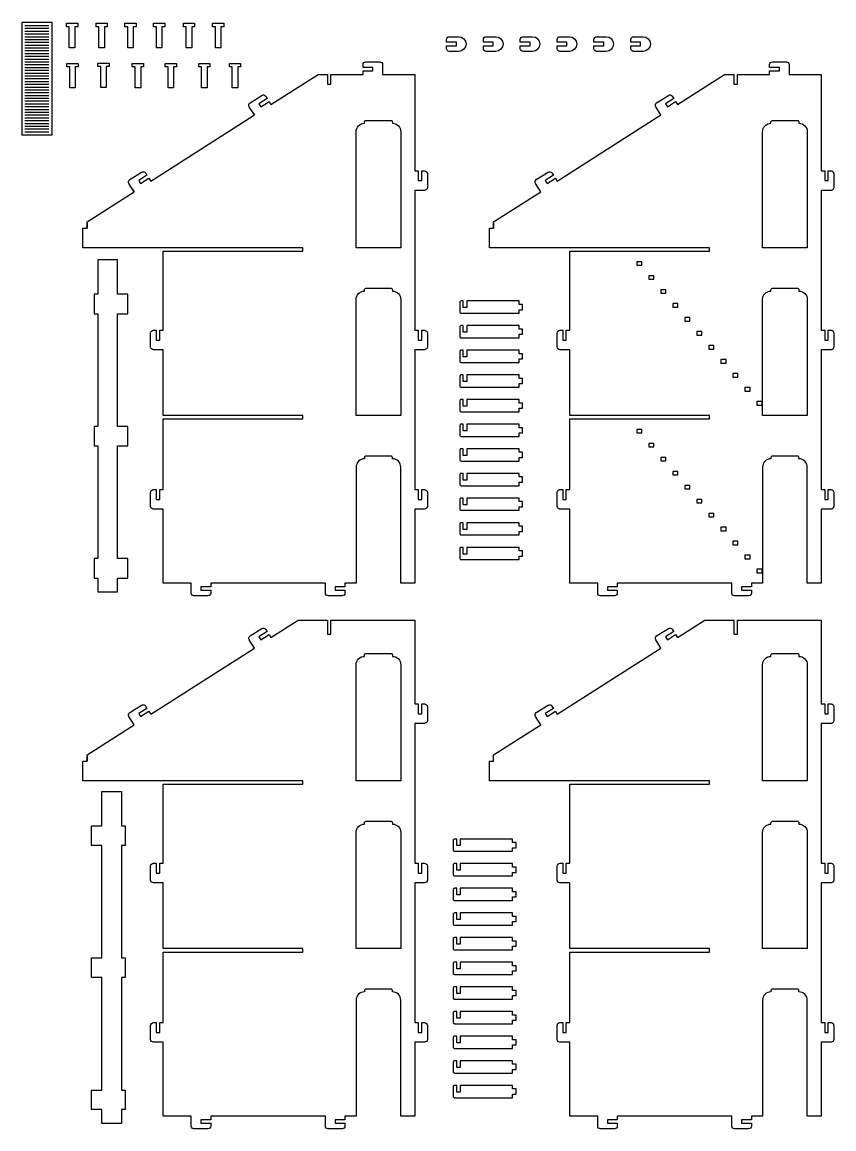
# Model space of a CAD drawing. Extents: x 9656 to 9770, y 1091 to 1154.
# Drawn here: x 9741.37 to 9770.41, y 1113.88 to 1153.47 of the extents above; entities that cross this region are included whole.
import ezdxf

# ---------------------------------------------------------------- set-up
doc = ezdxf.new("R2010")
doc.units = 0
doc.header["$MEASUREMENT"] = 0
doc.layers.add('LAYER_1', color=18, linetype='CONTINUOUS')

msp = doc.modelspace()

# ---------------------------------------------------------------- linework, layer by layer
at = {"layer": 'LAYER_1'}
for points in [[(9741.368, 1153.467), (9742.428, 1153.467), (9742.428, 1149.427), (9741.368, 1149.427)], [(9743.257, 1153.301), (9743.257, 1152.551), (9743.057, 1152.551), (9743.057, 1153.301), (9742.957, 1153.301), (9742.957, 1153.426), (9743.357, 1153.426), (9743.357, 1153.301)], [(9744.312, 1153.301), (9744.312, 1152.551), (9744.112, 1152.551), (9744.112, 1153.301), (9744.012, 1153.301), (9744.012, 1153.426), (9744.412, 1153.426), (9744.412, 1153.301)], [(9745.347, 1153.301), (9745.347, 1152.551), (9745.147, 1152.551), (9745.147, 1153.301), (9745.047, 1153.301), (9745.047, 1153.426), (9745.447, 1153.426), (9745.447, 1153.301)], [(9746.372, 1153.301), (9746.372, 1152.551), (9746.172, 1152.551), (9746.172, 1153.301), (9746.072, 1153.301), (9746.072, 1153.426), (9746.472, 1153.426), (9746.472, 1153.301)], [(9747.437, 1153.301), (9747.437, 1152.551), (9747.237, 1152.551), (9747.237, 1153.301), (9747.137, 1153.301), (9747.137, 1153.426), (9747.537, 1153.426), (9747.537, 1153.301)], [(9748.482, 1153.301), (9748.482, 1152.551), (9748.282, 1152.551), (9748.282, 1153.301), (9748.182, 1153.301), (9748.182, 1153.426), (9748.582, 1153.426), (9748.582, 1153.301)], [(9743.272, 1151.868), (9743.272, 1151.118), (9743.072, 1151.118), (9743.072, 1151.868), (9742.972, 1151.868), (9742.972, 1151.993), (9743.372, 1151.993), (9743.372, 1151.868)], [(9744.379, 1151.877), (9744.379, 1151.127), (9744.179, 1151.127), (9744.179, 1151.877), (9744.079, 1151.877), (9744.079, 1152.002), (9744.479, 1152.002), (9744.479, 1151.877)], [(9745.611, 1151.868), (9745.611, 1151.118), (9745.411, 1151.118), (9745.411, 1151.868), (9745.311, 1151.868), (9745.311, 1151.993), (9745.711, 1151.993), (9745.711, 1151.868)], [(9746.79, 1151.868), (9746.79, 1151.118), (9746.59, 1151.118), (9746.59, 1151.868), (9746.49, 1151.868), (9746.49, 1151.993), (9746.89, 1151.993), (9746.89, 1151.868)], [(9747.986, 1151.868), (9747.986, 1151.118), (9747.786, 1151.118), (9747.786, 1151.868), (9747.686, 1151.868), (9747.686, 1151.993), (9748.086, 1151.993), (9748.086, 1151.868)], [(9749.084, 1151.868), (9749.084, 1151.118), (9748.884, 1151.118), (9748.884, 1151.868), (9748.784, 1151.868), (9748.784, 1151.993), (9749.184, 1151.993), (9749.184, 1151.868)], [(9744.075, 1143.735), (9743.95, 1143.735), (9743.95, 1143.035), (9744.075, 1143.035), (9744.075, 1139.01), (9743.95, 1139.01), (9743.95, 1138.31), (9744.075, 1138.31), (9744.075, 1134.285), (9743.95, 1134.285), (9743.95, 1133.585), (9744.075, 1133.585), (9744.075, 1133.085), (9744.775, 1133.085), (9744.775, 1133.585), (9745.15, 1133.585), (9745.15, 1134.285), (9744.775, 1134.285), (9744.775, 1138.31), (9745.15, 1138.31), (9745.15, 1139.01), (9744.775, 1139.01), (9744.775, 1143.035), (9745.15, 1143.035), (9745.15, 1143.735), (9744.775, 1143.735), (9744.775, 1144.96), (9744.075, 1144.96)], [(9763.358, 1144.773), (9763.545, 1144.773), (9763.545, 1144.898), (9763.358, 1144.898)], [(9763.788, 1144.273), (9763.974, 1144.273), (9763.974, 1144.398), (9763.788, 1144.398)], [(9764.217, 1143.773), (9764.404, 1143.773), (9764.404, 1143.898), (9764.217, 1143.898)], [(9764.647, 1143.273), (9764.834, 1143.273), (9764.834, 1143.398), (9764.647, 1143.398)], [(9765.076, 1142.773), (9765.263, 1142.773), (9765.263, 1142.898), (9765.076, 1142.898)], [(9765.506, 1142.273), (9765.693, 1142.273), (9765.693, 1142.398), (9765.506, 1142.398)], [(9765.935, 1141.773), (9766.122, 1141.773), (9766.122, 1141.898), (9765.935, 1141.898)], [(9766.365, 1141.273), (9766.552, 1141.273), (9766.552, 1141.398), (9766.365, 1141.398)], [(9766.795, 1140.773), (9766.981, 1140.773), (9766.981, 1140.898), (9766.795, 1140.898)], [(9767.224, 1140.273), (9767.411, 1140.273), (9767.411, 1140.398), (9767.224, 1140.398)], [(9767.654, 1139.773), (9767.84, 1139.773), (9767.84, 1139.898), (9767.654, 1139.898)], [(9763.358, 1138.773), (9763.545, 1138.773), (9763.545, 1138.898), (9763.358, 1138.898)], [(9763.788, 1138.273), (9763.974, 1138.273), (9763.974, 1138.398), (9763.788, 1138.398)], [(9764.217, 1137.773), (9764.404, 1137.773), (9764.404, 1137.898), (9764.217, 1137.898)], [(9764.647, 1137.273), (9764.834, 1137.273), (9764.834, 1137.398), (9764.647, 1137.398)], [(9765.076, 1136.773), (9765.263, 1136.773), (9765.263, 1136.898), (9765.076, 1136.898)], [(9765.506, 1136.273), (9765.693, 1136.273), (9765.693, 1136.398), (9765.506, 1136.398)], [(9765.935, 1135.773), (9766.122, 1135.773), (9766.122, 1135.898), (9765.935, 1135.898)], [(9766.365, 1135.273), (9766.552, 1135.273), (9766.552, 1135.398), (9766.365, 1135.398)], [(9766.795, 1134.773), (9766.981, 1134.773), (9766.981, 1134.898), (9766.795, 1134.898)], [(9767.224, 1134.273), (9767.411, 1134.273), (9767.411, 1134.398), (9767.224, 1134.398)], [(9767.654, 1133.773), (9767.84, 1133.773), (9767.84, 1133.898), (9767.654, 1133.898)], [(9744.926, 1124.721), (9745.051, 1124.721), (9745.051, 1124.021), (9744.926, 1124.021), (9744.926, 1119.996), (9745.051, 1119.996), (9745.051, 1119.296), (9744.926, 1119.296), (9744.926, 1115.271), (9745.051, 1115.271), (9745.051, 1114.571), (9744.926, 1114.571), (9744.926, 1114.071), (9744.226, 1114.071), (9744.226, 1114.571), (9743.851, 1114.571), (9743.851, 1115.271), (9744.226, 1115.271), (9744.226, 1119.296), (9743.851, 1119.296), (9743.851, 1119.996), (9744.226, 1119.996), (9744.226, 1124.021), (9743.851, 1124.021), (9743.851, 1124.721), (9744.226, 1124.721), (9744.226, 1125.946), (9744.926, 1125.946)]]:
    msp.add_lwpolyline(points, close=True, dxfattribs=at)
for points in [[(9741.468, 1153.347), (9742.328, 1153.347)], [(9741.468, 1153.247), (9742.328, 1153.247)], [(9741.468, 1153.147), (9742.328, 1153.147)], [(9741.468, 1153.047), (9742.328, 1153.047)], [(9741.468, 1152.947), (9742.328, 1152.947)], [(9741.468, 1152.847), (9742.328, 1152.847)], [(9741.468, 1152.747), (9742.328, 1152.747)], [(9741.468, 1152.647), (9742.328, 1152.647)], [(9741.468, 1152.547), (9742.328, 1152.547)], [(9741.468, 1152.447), (9742.328, 1152.447)], [(9741.468, 1152.347), (9742.328, 1152.347)], [(9741.468, 1152.247), (9742.328, 1152.247)], [(9741.468, 1152.147), (9742.328, 1152.147)], [(9741.468, 1152.047), (9742.328, 1152.047)], [(9741.468, 1151.947), (9742.328, 1151.947)], [(9741.468, 1151.847), (9742.328, 1151.847)], [(9741.468, 1151.747), (9742.328, 1151.747)], [(9741.468, 1151.647), (9742.328, 1151.647)], [(9741.468, 1151.547), (9742.328, 1151.547)], [(9741.468, 1151.447), (9742.328, 1151.447)], [(9741.468, 1151.347), (9742.328, 1151.347)], [(9741.468, 1151.247), (9742.328, 1151.247)], [(9741.468, 1151.147), (9742.328, 1151.147)], [(9741.468, 1151.047), (9742.328, 1151.047)], [(9741.468, 1150.947), (9742.328, 1150.947)], [(9741.468, 1150.847), (9742.328, 1150.847)], [(9741.468, 1150.747), (9742.328, 1150.747)], [(9741.468, 1150.647), (9742.328, 1150.647)], [(9741.468, 1150.547), (9742.328, 1150.547)], [(9741.468, 1150.447), (9742.328, 1150.447)], [(9741.468, 1150.347), (9742.328, 1150.347)], [(9750.205, 1150.628), (9750.272, 1150.522)], [(9741.468, 1150.247), (9742.328, 1150.247)], [(9741.468, 1150.147), (9742.328, 1150.147)], [(9741.468, 1150.047), (9742.328, 1150.047)], [(9741.468, 1149.947), (9742.328, 1149.947)], [(9749.615, 1150.251), (9749.682, 1150.146)], [(9741.468, 1149.847), (9742.328, 1149.847)], [(9741.468, 1149.747), (9742.328, 1149.747)], [(9741.468, 1149.647), (9742.328, 1149.647)], [(9741.468, 1149.547), (9742.328, 1149.547)], [(9745.901, 1147.883), (9745.968, 1147.777)], [(9745.311, 1147.506), (9745.378, 1147.401)], [(9755.417, 1147.448), (9755.417, 1145.811)]]:
    msp.add_lwpolyline(points, dxfattribs=at)
for points in [[(9756.555, 1152.62), (9756.905, 1152.62), (9756.905, 1152.745), (9756.555, 1152.745), (9756.555, 1152.845, -0.414214), (9756.655, 1152.945), (9756.992, 1152.945, -1), (9756.992, 1152.42), (9756.655, 1152.42, -0.414214), (9756.555, 1152.52)], [(9757.873, 1152.62), (9758.223, 1152.62), (9758.223, 1152.745), (9757.873, 1152.745), (9757.873, 1152.845, -0.414214), (9757.973, 1152.945), (9758.311, 1152.945, -1), (9758.311, 1152.42), (9757.973, 1152.42, -0.414214), (9757.873, 1152.52)], [(9759.192, 1152.62), (9759.542, 1152.62), (9759.542, 1152.745), (9759.192, 1152.745), (9759.192, 1152.845, -0.414214), (9759.292, 1152.945), (9759.629, 1152.945, -1), (9759.629, 1152.42), (9759.292, 1152.42, -0.414214), (9759.192, 1152.52)], [(9760.51, 1152.62), (9760.86, 1152.62), (9760.86, 1152.745), (9760.51, 1152.745), (9760.51, 1152.845, -0.414214), (9760.61, 1152.945), (9760.948, 1152.945, -1), (9760.948, 1152.42), (9760.61, 1152.42, -0.414214), (9760.51, 1152.52)], [(9761.829, 1152.62), (9762.179, 1152.62), (9762.179, 1152.745), (9761.829, 1152.745), (9761.829, 1152.845, -0.414214), (9761.929, 1152.945), (9762.266, 1152.945, -1), (9762.266, 1152.42), (9761.929, 1152.42, -0.414214), (9761.829, 1152.52)], [(9763.147, 1152.62), (9763.497, 1152.62), (9763.497, 1152.745), (9763.147, 1152.745), (9763.147, 1152.845, -0.414214), (9763.247, 1152.945), (9763.584, 1152.945, -1), (9763.584, 1152.42), (9763.247, 1152.42, -0.414214), (9763.147, 1152.52)], [(9743.692, 1146.275), (9743.692, 1146.098), (9743.692, 1146.325), (9745.378, 1147.401), (9745.19, 1147.696, -0.414214), (9745.22, 1147.834), (9745.642, 1148.103, -0.414214), (9745.78, 1148.072), (9745.834, 1147.988), (9745.539, 1147.8), (9745.606, 1147.694), (9745.901, 1147.883), (9745.968, 1147.777), (9749.682, 1150.146), (9749.494, 1150.441, -0.414214), (9749.524, 1150.579), (9749.946, 1150.848, -0.414214), (9750.084, 1150.817), (9750.138, 1150.733), (9749.843, 1150.545), (9749.91, 1150.439), (9750.205, 1150.628), (9750.272, 1150.522), (9751.958, 1151.598), (9752.292, 1151.598), (9752.292, 1151.248), (9752.417, 1151.248), (9752.417, 1151.598), (9753.567, 1151.598), (9753.567, 1151.723), (9753.917, 1151.723), (9753.917, 1151.848), (9753.567, 1151.848), (9753.567, 1151.948, -0.414214), (9753.667, 1152.048), (9754.167, 1152.048, -0.414214), (9754.267, 1151.948), (9754.267, 1151.598), (9755.417, 1151.598), (9755.417, 1148.148), (9755.542, 1148.148), (9755.542, 1147.798), (9755.667, 1147.798), (9755.667, 1148.148), (9755.767, 1148.148, -0.414214), (9755.867, 1148.048), (9755.867, 1147.548, -0.414214), (9755.767, 1147.448), (9755.417, 1147.448), (9755.417, 1142.448), (9755.542, 1142.448), (9755.542, 1142.098), (9755.667, 1142.098), (9755.667, 1142.448), (9755.767, 1142.448, -0.414214), (9755.867, 1142.348), (9755.867, 1141.848, -0.414214), (9755.767, 1141.748), (9755.417, 1141.748), (9755.417, 1136.748), (9755.542, 1136.748), (9755.542, 1136.398), (9755.667, 1136.398), (9755.667, 1136.748), (9755.767, 1136.748, -0.414214), (9755.867, 1136.648), (9755.867, 1136.148, -0.414214), (9755.767, 1136.048), (9755.417, 1136.048), (9755.417, 1133.398), (9754.917, 1133.398), (9754.917, 1137.548, 0.414214), (9754.617, 1137.848), (9754.617, 1137.898, 0.414214), (9754.567, 1137.948), (9753.667, 1137.948, 0.414214), (9753.617, 1137.898), (9753.617, 1137.848, 0.414214), (9753.317, 1137.548), (9753.317, 1133.398), (9752.917, 1133.398), (9752.917, 1133.273), (9752.567, 1133.273), (9752.567, 1133.148), (9752.917, 1133.148), (9752.917, 1133.048, -0.414214), (9752.817, 1132.948), (9752.317, 1132.948, -0.414214), (9752.217, 1133.048), (9752.217, 1133.398), (9748.117, 1133.398), (9748.117, 1133.273), (9747.767, 1133.273), (9747.767, 1133.148), (9748.117, 1133.148), (9748.117, 1133.048, -0.414214), (9748.017, 1132.948), (9747.517, 1132.948, -0.414214), (9747.417, 1133.048), (9747.417, 1133.398), (9746.417, 1133.398), (9746.417, 1136.048), (9746.067, 1136.048, -0.414214), (9745.967, 1136.148), (9745.967, 1136.648, -0.414214), (9746.067, 1136.748), (9746.167, 1136.748), (9746.167, 1136.398), (9746.292, 1136.398), (9746.292, 1136.748), (9746.417, 1136.748), (9746.417, 1139.273), (9751.417, 1139.273), (9751.417, 1139.398), (9746.417, 1139.398), (9746.417, 1141.748), (9746.067, 1141.748, -0.414214), (9745.967, 1141.848), (9745.967, 1142.348, -0.414214), (9746.067, 1142.448), (9746.167, 1142.448), (9746.167, 1142.098), (9746.292, 1142.098), (9746.292, 1142.448), (9746.417, 1142.448), (9746.417, 1145.273), (9751.417, 1145.273), (9751.417, 1145.398), (9743.542, 1145.398), (9743.542, 1146.098), (9743.692, 1146.098)], [(9758.236, 1146.275), (9758.236, 1146.098), (9758.236, 1146.325), (9759.923, 1147.401), (9759.734, 1147.696, -0.414214), (9759.765, 1147.834), (9760.187, 1148.103, -0.414214), (9760.325, 1148.072), (9760.378, 1147.988), (9760.083, 1147.8), (9760.15, 1147.694), (9760.446, 1147.883), (9760.513, 1147.777), (9764.226, 1150.146), (9764.038, 1150.441, -0.414214), (9764.069, 1150.579), (9764.49, 1150.848, -0.414214), (9764.628, 1150.817), (9764.682, 1150.733), (9764.387, 1150.545), (9764.454, 1150.439), (9764.749, 1150.628), (9764.817, 1150.522), (9766.503, 1151.598), (9766.836, 1151.598), (9766.836, 1151.248), (9766.961, 1151.248), (9766.961, 1151.598), (9768.111, 1151.598), (9768.111, 1151.723), (9768.461, 1151.723), (9768.461, 1151.848), (9768.111, 1151.848), (9768.111, 1151.948, -0.414214), (9768.211, 1152.048), (9768.711, 1152.048, -0.414214), (9768.811, 1151.948), (9768.811, 1151.598), (9769.961, 1151.598), (9769.961, 1148.148), (9770.086, 1148.148), (9770.086, 1147.798), (9770.211, 1147.798), (9770.211, 1148.148), (9770.311, 1148.148, -0.414214), (9770.411, 1148.048), (9770.411, 1147.548, -0.414214), (9770.311, 1147.448), (9769.961, 1147.448), (9769.961, 1142.448), (9770.086, 1142.448), (9770.086, 1142.098), (9770.211, 1142.098), (9770.211, 1142.448), (9770.311, 1142.448, -0.414214), (9770.411, 1142.348), (9770.411, 1141.848, -0.414214), (9770.311, 1141.748), (9769.961, 1141.748), (9769.961, 1136.748), (9770.086, 1136.748), (9770.086, 1136.398), (9770.211, 1136.398), (9770.211, 1136.748), (9770.311, 1136.748, -0.414214), (9770.411, 1136.648), (9770.411, 1136.148, -0.414214), (9770.311, 1136.048), (9769.961, 1136.048), (9769.961, 1133.398), (9769.461, 1133.398), (9769.461, 1137.548, 0.414214), (9769.161, 1137.848), (9769.161, 1137.898, 0.414214), (9769.111, 1137.948), (9768.211, 1137.948, 0.414214), (9768.161, 1137.898), (9768.161, 1137.848, 0.414214), (9767.861, 1137.548), (9767.861, 1133.398), (9767.461, 1133.398), (9767.461, 1133.273), (9767.111, 1133.273), (9767.111, 1133.148), (9767.461, 1133.148), (9767.461, 1133.048, -0.414214), (9767.361, 1132.948), (9766.861, 1132.948, -0.414214), (9766.761, 1133.048), (9766.761, 1133.398), (9762.661, 1133.398), (9762.661, 1133.273), (9762.311, 1133.273), (9762.311, 1133.148), (9762.661, 1133.148), (9762.661, 1133.048, -0.414214), (9762.561, 1132.948), (9762.061, 1132.948, -0.414214), (9761.961, 1133.048), (9761.961, 1133.398), (9760.961, 1133.398), (9760.961, 1136.048), (9760.611, 1136.048, -0.414214), (9760.511, 1136.148), (9760.511, 1136.648, -0.414214), (9760.611, 1136.748), (9760.711, 1136.748), (9760.711, 1136.398), (9760.836, 1136.398), (9760.836, 1136.748), (9760.961, 1136.748), (9760.961, 1139.273), (9765.961, 1139.273), (9765.961, 1139.398), (9760.961, 1139.398), (9760.961, 1141.748), (9760.611, 1141.748, -0.414214), (9760.511, 1141.848), (9760.511, 1142.348, -0.414214), (9760.611, 1142.448), (9760.711, 1142.448), (9760.711, 1142.098), (9760.836, 1142.098), (9760.836, 1142.448), (9760.961, 1142.448), (9760.961, 1145.273), (9765.961, 1145.273), (9765.961, 1145.398), (9758.086, 1145.398), (9758.086, 1146.098), (9758.236, 1146.098)], [(9754.917, 1149.548), (9754.917, 1145.398), (9753.317, 1145.398), (9753.317, 1149.548, -0.414214), (9753.617, 1149.848), (9753.617, 1149.898, -0.414214), (9753.667, 1149.948), (9754.567, 1149.948, -0.414214), (9754.617, 1149.898), (9754.617, 1149.848, -0.414214)], [(9769.461, 1149.548), (9769.461, 1145.398), (9767.861, 1145.398), (9767.861, 1149.548, -0.414214), (9768.161, 1149.848), (9768.161, 1149.898, -0.414214), (9768.211, 1149.948), (9769.111, 1149.948, -0.414214), (9769.161, 1149.898), (9769.161, 1149.848, -0.414214)], [(9754.917, 1143.548), (9754.917, 1139.398), (9753.317, 1139.398), (9753.317, 1143.548, -0.414214), (9753.617, 1143.848), (9753.617, 1143.898, -0.414214), (9753.667, 1143.948), (9754.567, 1143.948, -0.414214), (9754.617, 1143.898), (9754.617, 1143.848, -0.414214)], [(9769.461, 1143.548), (9769.461, 1139.398), (9767.861, 1139.398), (9767.861, 1143.548, -0.414214), (9768.161, 1143.848), (9768.161, 1143.898, -0.414214), (9768.211, 1143.948), (9769.111, 1143.948, -0.414214), (9769.161, 1143.898), (9769.161, 1143.848, -0.414214)], [(9759.149, 1143.495), (9757.274, 1143.495), (9757.274, 1143.258), (9757.149, 1143.258), (9757.149, 1143.495), (9757.074, 1143.495, 0.414214), (9757.024, 1143.445), (9757.024, 1143.108, 0.414214), (9757.074, 1143.058), (9759.149, 1143.058), (9759.149, 1143.183), (9759.274, 1143.183), (9759.274, 1143.37), (9759.149, 1143.37)], [(9759.149, 1142.613), (9757.274, 1142.613), (9757.274, 1142.377), (9757.149, 1142.377), (9757.149, 1142.613), (9757.074, 1142.613, 0.414214), (9757.024, 1142.563), (9757.024, 1142.227, 0.414214), (9757.074, 1142.177), (9759.149, 1142.177), (9759.149, 1142.302), (9759.274, 1142.302), (9759.274, 1142.488), (9759.149, 1142.488)], [(9759.149, 1141.732), (9757.274, 1141.732), (9757.274, 1141.495), (9757.149, 1141.495), (9757.149, 1141.732), (9757.074, 1141.732, 0.414214), (9757.024, 1141.682), (9757.024, 1141.345, 0.414214), (9757.074, 1141.295), (9759.149, 1141.295), (9759.149, 1141.42), (9759.274, 1141.42), (9759.274, 1141.607), (9759.149, 1141.607)], [(9759.149, 1140.85), (9757.274, 1140.85), (9757.274, 1140.613), (9757.149, 1140.613), (9757.149, 1140.85), (9757.074, 1140.85, 0.414214), (9757.024, 1140.8), (9757.024, 1140.463, 0.414214), (9757.074, 1140.413), (9759.149, 1140.413), (9759.149, 1140.538), (9759.274, 1140.538), (9759.274, 1140.725), (9759.149, 1140.725)], [(9759.149, 1139.969), (9757.274, 1139.969), (9757.274, 1139.732), (9757.149, 1139.732), (9757.149, 1139.969), (9757.074, 1139.969, 0.414214), (9757.024, 1139.919), (9757.024, 1139.582, 0.414214), (9757.074, 1139.532), (9759.149, 1139.532), (9759.149, 1139.657), (9759.274, 1139.657), (9759.274, 1139.844), (9759.149, 1139.844)], [(9759.149, 1139.087), (9757.274, 1139.087), (9757.274, 1138.85), (9757.149, 1138.85), (9757.149, 1139.087), (9757.074, 1139.087, 0.414214), (9757.024, 1139.037), (9757.024, 1138.7, 0.414214), (9757.074, 1138.65), (9759.149, 1138.65), (9759.149, 1138.775), (9759.274, 1138.775), (9759.274, 1138.962), (9759.149, 1138.962)], [(9759.149, 1138.206), (9757.274, 1138.206), (9757.274, 1137.969), (9757.149, 1137.969), (9757.149, 1138.206), (9757.074, 1138.206, 0.414214), (9757.024, 1138.156), (9757.024, 1137.819, 0.414214), (9757.074, 1137.769), (9759.149, 1137.769), (9759.149, 1137.894), (9759.274, 1137.894), (9759.274, 1138.081), (9759.149, 1138.081)], [(9759.149, 1137.324), (9757.274, 1137.324), (9757.274, 1137.087), (9757.149, 1137.087), (9757.149, 1137.324), (9757.074, 1137.324, 0.414214), (9757.024, 1137.274), (9757.024, 1136.937, 0.414214), (9757.074, 1136.887), (9759.149, 1136.887), (9759.149, 1137.012), (9759.274, 1137.012), (9759.274, 1137.199), (9759.149, 1137.199)], [(9759.149, 1136.442), (9757.274, 1136.442), (9757.274, 1136.206), (9757.149, 1136.206), (9757.149, 1136.442), (9757.074, 1136.442, 0.414214), (9757.024, 1136.392), (9757.024, 1136.056, 0.414214), (9757.074, 1136.006), (9759.149, 1136.006), (9759.149, 1136.131), (9759.274, 1136.131), (9759.274, 1136.317), (9759.149, 1136.317)], [(9759.149, 1135.561), (9757.274, 1135.561), (9757.274, 1135.324), (9757.149, 1135.324), (9757.149, 1135.561), (9757.074, 1135.561, 0.414214), (9757.024, 1135.511), (9757.024, 1135.174, 0.414214), (9757.074, 1135.124), (9759.149, 1135.124), (9759.149, 1135.249), (9759.274, 1135.249), (9759.274, 1135.436), (9759.149, 1135.436)], [(9759.149, 1134.679), (9757.274, 1134.679), (9757.274, 1134.443), (9757.149, 1134.443), (9757.149, 1134.679), (9757.074, 1134.679, 0.414214), (9757.024, 1134.629), (9757.024, 1134.293, 0.414214), (9757.074, 1134.243), (9759.149, 1134.243), (9759.149, 1134.368), (9759.274, 1134.368), (9759.274, 1134.554), (9759.149, 1134.554)], [(9743.692, 1127.21), (9743.692, 1127.033), (9743.692, 1127.26), (9745.378, 1128.336), (9745.19, 1128.631, -0.414214), (9745.22, 1128.769), (9745.642, 1129.038, -0.414214), (9745.78, 1129.007), (9745.834, 1128.923), (9745.539, 1128.735), (9745.606, 1128.629), (9745.901, 1128.818), (9745.968, 1128.712), (9749.682, 1131.081), (9749.494, 1131.376, -0.414214), (9749.524, 1131.514), (9749.946, 1131.783, -0.414214), (9750.084, 1131.752), (9750.138, 1131.668), (9749.843, 1131.48), (9749.91, 1131.374), (9750.205, 1131.563), (9750.272, 1131.457), (9751.25, 1132.081), (9752.292, 1132.081), (9752.292, 1131.581), (9752.417, 1131.581), (9752.417, 1132.081), (9755.417, 1132.081), (9755.417, 1129.083), (9755.542, 1129.083), (9755.542, 1128.733), (9755.667, 1128.733), (9755.667, 1129.083), (9755.767, 1129.083, -0.414214), (9755.867, 1128.983), (9755.867, 1128.483, -0.414214), (9755.767, 1128.383), (9755.417, 1128.383), (9755.417, 1123.383), (9755.542, 1123.383), (9755.542, 1123.033), (9755.667, 1123.033), (9755.667, 1123.383), (9755.767, 1123.383, -0.414214), (9755.867, 1123.283), (9755.867, 1122.783, -0.414214), (9755.767, 1122.683), (9755.417, 1122.683), (9755.417, 1117.683), (9755.542, 1117.683), (9755.542, 1117.333), (9755.667, 1117.333), (9755.667, 1117.683), (9755.767, 1117.683, -0.414214), (9755.867, 1117.583), (9755.867, 1117.083, -0.414214), (9755.767, 1116.983), (9755.417, 1116.983), (9755.417, 1114.333), (9754.917, 1114.333), (9754.917, 1118.483, 0.414214), (9754.617, 1118.783), (9754.617, 1118.833, 0.414214), (9754.567, 1118.883), (9753.667, 1118.883, 0.414214), (9753.617, 1118.833), (9753.617, 1118.783, 0.414214), (9753.317, 1118.483), (9753.317, 1114.333), (9752.917, 1114.333), (9752.917, 1114.208), (9752.567, 1114.208), (9752.567, 1114.083), (9752.917, 1114.083), (9752.917, 1113.983, -0.414214), (9752.817, 1113.883), (9752.317, 1113.883, -0.414214), (9752.217, 1113.983), (9752.217, 1114.333), (9748.117, 1114.333), (9748.117, 1114.208), (9747.767, 1114.208), (9747.767, 1114.083), (9748.117, 1114.083), (9748.117, 1113.983, -0.414214), (9748.017, 1113.883), (9747.517, 1113.883, -0.414214), (9747.417, 1113.983), (9747.417, 1114.333), (9746.417, 1114.333), (9746.417, 1116.983), (9746.067, 1116.983, -0.414214), (9745.967, 1117.083), (9745.967, 1117.583, -0.414214), (9746.067, 1117.683), (9746.167, 1117.683), (9746.167, 1117.333), (9746.292, 1117.333), (9746.292, 1117.683), (9746.417, 1117.683), (9746.417, 1120.208), (9751.417, 1120.208), (9751.417, 1120.333), (9746.417, 1120.333), (9746.417, 1122.683), (9746.067, 1122.683, -0.414214), (9745.967, 1122.783), (9745.967, 1123.283, -0.414214), (9746.067, 1123.383), (9746.167, 1123.383), (9746.167, 1123.033), (9746.292, 1123.033), (9746.292, 1123.383), (9746.417, 1123.383), (9746.417, 1126.208), (9751.417, 1126.208), (9751.417, 1126.333), (9743.542, 1126.333), (9743.542, 1127.033), (9743.692, 1127.033)], [(9758.236, 1127.147), (9758.236, 1127.26), (9759.923, 1128.336), (9759.734, 1128.631, -0.414214), (9759.765, 1128.769), (9760.187, 1129.038, -0.414214), (9760.325, 1129.007), (9760.378, 1128.923), (9760.083, 1128.735), (9760.15, 1128.629), (9760.446, 1128.818), (9760.513, 1128.712), (9764.226, 1131.081), (9764.038, 1131.376, -0.414214), (9764.069, 1131.514), (9764.49, 1131.783, -0.414214), (9764.628, 1131.752), (9764.682, 1131.668), (9764.387, 1131.48), (9764.454, 1131.374), (9764.749, 1131.563), (9764.817, 1131.457), (9765.794, 1132.081), (9766.836, 1132.081), (9766.836, 1131.581), (9766.961, 1131.581), (9766.961, 1132.081), (9769.961, 1132.081), (9769.961, 1129.083), (9770.086, 1129.083), (9770.086, 1128.733), (9770.211, 1128.733), (9770.211, 1129.083), (9770.311, 1129.083, -0.414214), (9770.411, 1128.983), (9770.411, 1128.483, -0.414214), (9770.311, 1128.383), (9769.961, 1128.383), (9769.961, 1123.383), (9770.086, 1123.383), (9770.086, 1123.033), (9770.211, 1123.033), (9770.211, 1123.383), (9770.311, 1123.383, -0.414214), (9770.411, 1123.283), (9770.411, 1122.783, -0.414214), (9770.311, 1122.683), (9769.961, 1122.683), (9769.961, 1117.683), (9770.086, 1117.683), (9770.086, 1117.333), (9770.211, 1117.333), (9770.211, 1117.683), (9770.311, 1117.683, -0.414214), (9770.411, 1117.583), (9770.411, 1117.083, -0.414214), (9770.311, 1116.983), (9769.961, 1116.983), (9769.961, 1114.333), (9769.461, 1114.333), (9769.461, 1118.483, 0.414214), (9769.161, 1118.783), (9769.161, 1118.833, 0.414214), (9769.111, 1118.883), (9768.211, 1118.883, 0.414214), (9768.161, 1118.833), (9768.161, 1118.783, 0.414214), (9767.861, 1118.483), (9767.861, 1114.333), (9767.461, 1114.333), (9767.461, 1114.208), (9767.111, 1114.208), (9767.111, 1114.083), (9767.461, 1114.083), (9767.461, 1113.983, -0.414214), (9767.361, 1113.883), (9766.861, 1113.883, -0.414214), (9766.761, 1113.983), (9766.761, 1114.333), (9762.661, 1114.333), (9762.661, 1114.208), (9762.311, 1114.208), (9762.311, 1114.083), (9762.661, 1114.083), (9762.661, 1113.983, -0.414214), (9762.561, 1113.883), (9762.061, 1113.883, -0.414214), (9761.961, 1113.983), (9761.961, 1114.333), (9760.961, 1114.333), (9760.961, 1116.983), (9760.611, 1116.983, -0.414214), (9760.511, 1117.083), (9760.511, 1117.583, -0.414214), (9760.611, 1117.683), (9760.711, 1117.683), (9760.711, 1117.333), (9760.836, 1117.333), (9760.836, 1117.683), (9760.961, 1117.683), (9760.961, 1120.208), (9765.961, 1120.208), (9765.961, 1120.333), (9760.961, 1120.333), (9760.961, 1122.683), (9760.611, 1122.683, -0.414214), (9760.511, 1122.783), (9760.511, 1123.283, -0.414214), (9760.611, 1123.383), (9760.711, 1123.383), (9760.711, 1123.033), (9760.836, 1123.033), (9760.836, 1123.383), (9760.961, 1123.383), (9760.961, 1126.208), (9765.961, 1126.208), (9765.961, 1126.333), (9758.086, 1126.333), (9758.086, 1127.033), (9758.236, 1127.033)], [(9754.917, 1130.483), (9754.917, 1126.333), (9753.317, 1126.333), (9753.317, 1130.483, -0.414214), (9753.617, 1130.783), (9753.617, 1130.833, -0.414214), (9753.667, 1130.883), (9754.567, 1130.883, -0.414214), (9754.617, 1130.833), (9754.617, 1130.783, -0.414214)], [(9769.461, 1130.483), (9769.461, 1126.333), (9767.861, 1126.333), (9767.861, 1130.483, -0.414214), (9768.161, 1130.783), (9768.161, 1130.833, -0.414214), (9768.211, 1130.883), (9769.111, 1130.883, -0.414214), (9769.161, 1130.833), (9769.161, 1130.783, -0.414214)], [(9754.917, 1124.483), (9754.917, 1120.333), (9753.317, 1120.333), (9753.317, 1124.483, -0.414214), (9753.617, 1124.783), (9753.617, 1124.833, -0.414214), (9753.667, 1124.883), (9754.567, 1124.883, -0.414214), (9754.617, 1124.833), (9754.617, 1124.783, -0.414214)], [(9769.461, 1124.483), (9769.461, 1120.333), (9767.861, 1120.333), (9767.861, 1124.483, -0.414214), (9768.161, 1124.783), (9768.161, 1124.833, -0.414214), (9768.211, 1124.883), (9769.111, 1124.883, -0.414214), (9769.161, 1124.833), (9769.161, 1124.783, -0.414214)], [(9758.916, 1124.25), (9757.041, 1124.25), (9757.041, 1124.014), (9756.916, 1124.014), (9756.916, 1124.25), (9756.841, 1124.25, 0.414214), (9756.791, 1124.2), (9756.791, 1123.864, 0.414214), (9756.841, 1123.814), (9758.916, 1123.814), (9758.916, 1123.939), (9759.041, 1123.939), (9759.041, 1124.125), (9758.916, 1124.125)], [(9758.916, 1123.369), (9757.041, 1123.369), (9757.041, 1123.132), (9756.916, 1123.132), (9756.916, 1123.369), (9756.841, 1123.369, 0.414214), (9756.791, 1123.319), (9756.791, 1122.982, 0.414214), (9756.841, 1122.932), (9758.916, 1122.932), (9758.916, 1123.057), (9759.041, 1123.057), (9759.041, 1123.244), (9758.916, 1123.244)], [(9758.916, 1122.487), (9757.041, 1122.487), (9757.041, 1122.251), (9756.916, 1122.251), (9756.916, 1122.487), (9756.841, 1122.487, 0.414214), (9756.791, 1122.437), (9756.791, 1122.101, 0.414214), (9756.841, 1122.051), (9758.916, 1122.051), (9758.916, 1122.176), (9759.041, 1122.176), (9759.041, 1122.362), (9758.916, 1122.362)], [(9758.916, 1121.606), (9757.041, 1121.606), (9757.041, 1121.369), (9756.916, 1121.369), (9756.916, 1121.606), (9756.841, 1121.606, 0.414214), (9756.791, 1121.556), (9756.791, 1121.219, 0.414214), (9756.841, 1121.169), (9758.916, 1121.169), (9758.916, 1121.294), (9759.041, 1121.294), (9759.041, 1121.481), (9758.916, 1121.481)], [(9758.916, 1120.724), (9757.041, 1120.724), (9757.041, 1120.488), (9756.916, 1120.488), (9756.916, 1120.724), (9756.841, 1120.724, 0.414214), (9756.791, 1120.674), (9756.791, 1120.338, 0.414214), (9756.841, 1120.288), (9758.916, 1120.288), (9758.916, 1120.413), (9759.041, 1120.413), (9759.041, 1120.599), (9758.916, 1120.599)], [(9758.916, 1119.843), (9757.041, 1119.843), (9757.041, 1119.606), (9756.916, 1119.606), (9756.916, 1119.843), (9756.841, 1119.843, 0.414214), (9756.791, 1119.793), (9756.791, 1119.456, 0.414214), (9756.841, 1119.406), (9758.916, 1119.406), (9758.916, 1119.531), (9759.041, 1119.531), (9759.041, 1119.718), (9758.916, 1119.718)], [(9758.916, 1118.961), (9757.041, 1118.961), (9757.041, 1118.724), (9756.916, 1118.724), (9756.916, 1118.961), (9756.841, 1118.961, 0.414214), (9756.791, 1118.911), (9756.791, 1118.574, 0.414214), (9756.841, 1118.524), (9758.916, 1118.524), (9758.916, 1118.649), (9759.041, 1118.649), (9759.041, 1118.836), (9758.916, 1118.836)], [(9758.916, 1118.08), (9757.041, 1118.08), (9757.041, 1117.843), (9756.916, 1117.843), (9756.916, 1118.08), (9756.841, 1118.08, 0.414214), (9756.791, 1118.03), (9756.791, 1117.693, 0.414214), (9756.841, 1117.643), (9758.916, 1117.643), (9758.916, 1117.768), (9759.041, 1117.768), (9759.041, 1117.955), (9758.916, 1117.955)], [(9758.916, 1117.198), (9757.041, 1117.198), (9757.041, 1116.961), (9756.916, 1116.961), (9756.916, 1117.198), (9756.841, 1117.198, 0.414214), (9756.791, 1117.148), (9756.791, 1116.811, 0.414214), (9756.841, 1116.761), (9758.916, 1116.761), (9758.916, 1116.886), (9759.041, 1116.886), (9759.041, 1117.073), (9758.916, 1117.073)], [(9758.916, 1116.317), (9757.041, 1116.317), (9757.041, 1116.08), (9756.916, 1116.08), (9756.916, 1116.317), (9756.841, 1116.317, 0.414214), (9756.791, 1116.267), (9756.791, 1115.93, 0.414214), (9756.841, 1115.88), (9758.916, 1115.88), (9758.916, 1116.005), (9759.041, 1116.005), (9759.041, 1116.192), (9758.916, 1116.192)], [(9758.916, 1115.435), (9757.041, 1115.435), (9757.041, 1115.198), (9756.916, 1115.198), (9756.916, 1115.435), (9756.841, 1115.435, 0.414214), (9756.791, 1115.385), (9756.791, 1115.048, 0.414214), (9756.841, 1114.998), (9758.916, 1114.998), (9758.916, 1115.123), (9759.041, 1115.123), (9759.041, 1115.31), (9758.916, 1115.31)]]:
    msp.add_lwpolyline(points, format="xyb", close=True, dxfattribs=at)

doc.saveas('drawing.dxf')
